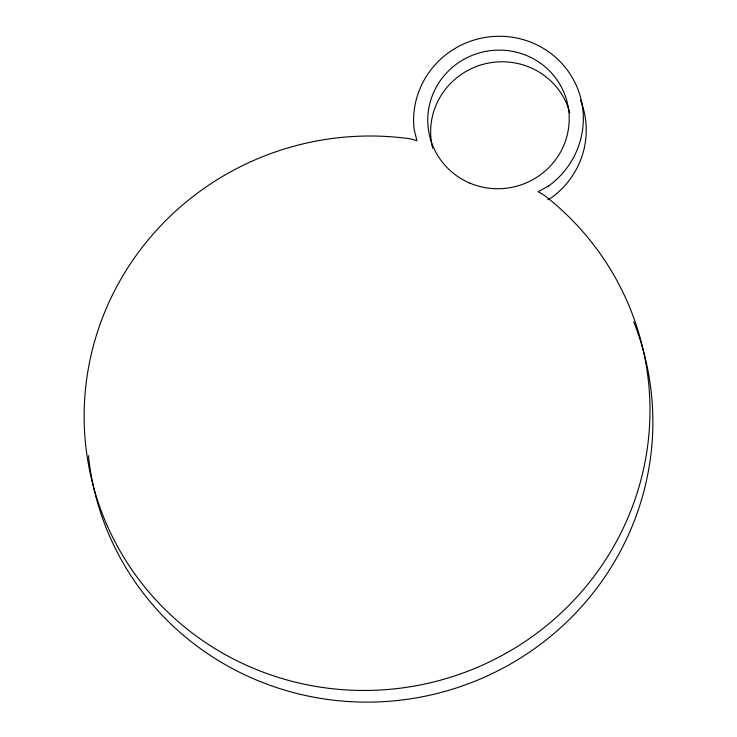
<?xml version="1.0" encoding="UTF-8"?>
<svg xmlns="http://www.w3.org/2000/svg" width="737" height="737" viewBox="0 0 737 737"><rect width="100%" height="100%" fill="white"/><g stroke="black" fill="none" stroke-linecap="round" stroke-linejoin="round"><path stroke-width="1.11" d="M547.738 199.727L551.543 197.636A84.985 83.06 -13.9 0 0 580.489 100.131M633.663 321.728A283.294 276.854 -13.9 0 1 435.982 693.757A283.294 276.854 -13.9 0 1 88.449 455.687M432.665 148.257A70.826 69.214 -13.9 0 1 484.016 64.082A70.826 69.214 -13.9 0 1 569.793 112.807M548.65 185.982L538.185 191.712L544.21 195.231A283.294 276.854 -13.9 0 1 513.763 648.735A283.294 276.854 -13.9 0 1 89.555 470.16A283.294 276.854 -13.9 0 1 410.177 138.805L416.939 140.675L414.111 129.344A84.985 83.06 -13.9 0 1 532.694 42.958A84.985 83.06 -13.9 0 1 548.65 185.982M469.976 183.154A70.826 69.214 -13.9 0 0 568.798 111.158A70.826 69.214 -13.9 0 0 456.682 63.962A70.826 69.214 -13.9 0 0 469.976 183.154"/></g></svg>
